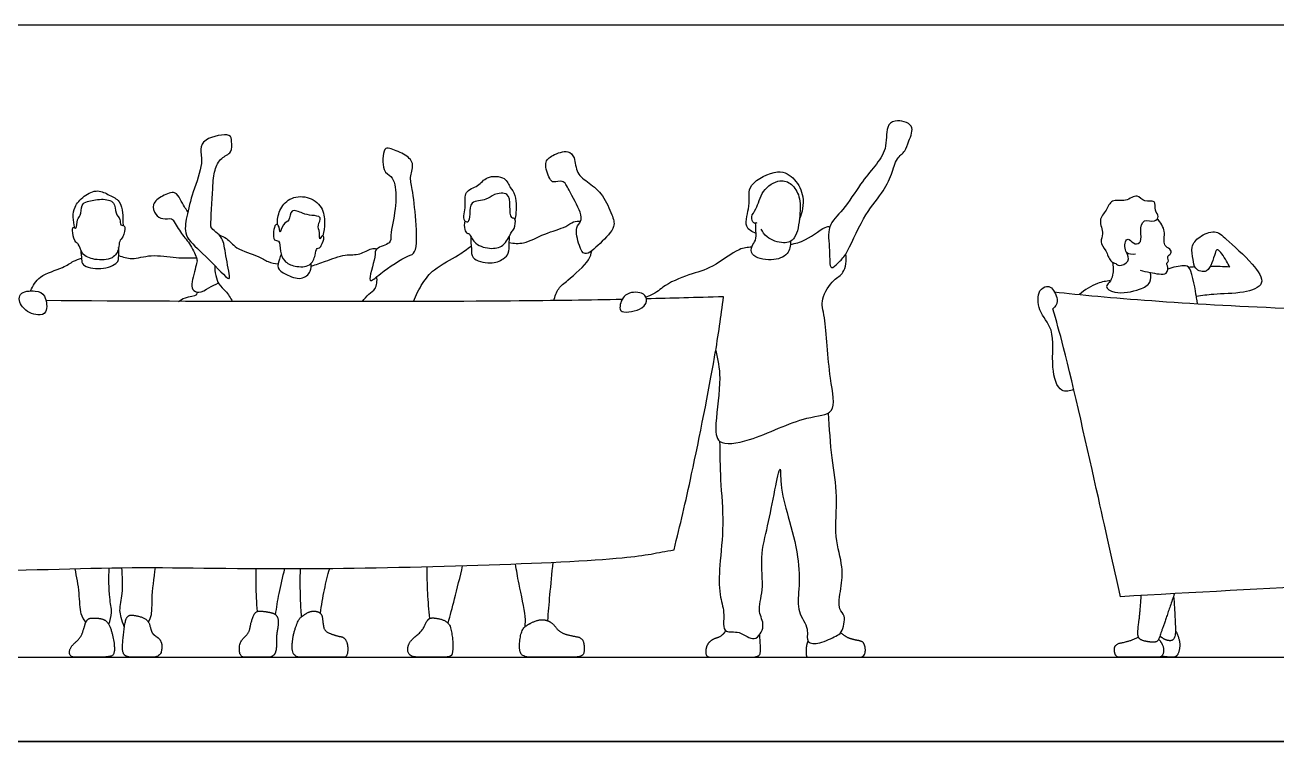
# Model space of a CAD drawing. Header units: millimetres. Extents: x 170.6 to 202.6, y 0.8 to 11.7.
# Drawn here: x 173.017 to 177.546, y 8.754 to 11.397 of the extents above; entities that cross this region are included whole.
import ezdxf

# ---------------------------------------------------------------- set-up
doc = ezdxf.new("R2010")
doc.units = ezdxf.units.MM
for name, color, linetype, true_color in [('AG-DIAGRAM', 7, 'Continuous', 0xfecc66), ('AG-PEOPLE', 7, 'Continuous', 0x66ccff), ('X-VPRT', 6, 'Continuous', 0xff00ff)]:
    doc.layers.add(name, color=color, linetype=linetype, true_color=true_color)

msp = doc.modelspace()

# ---------------------------------------------------------------- linework, layer by layer
at = {"layer": 'AG-DIAGRAM'}
msp.add_lwpolyline([(170.8846, 9.1106), (181.5413, 9.1106)], dxfattribs=at)
at = {"layer": 'AG-PEOPLE'}
for points, knots in [([(175.986, 10.5687), (175.9764, 10.5533), (175.9616, 10.5409), (175.9252, 10.5025), (175.9304, 10.5889), (175.9145, 10.6709), (175.9797, 10.7283), (176.0379, 10.822), (176.0905, 10.8856), (176.1371, 10.9454), (176.1295, 11.0283), (176.1615, 11.0575), (176.2414, 11.0399), (176.2123, 10.9764), (176.2032, 10.9402), (176.1671, 10.9145), (176.1526, 10.8543), (176.1171, 10.784), (176.0452, 10.7039), (176.0034, 10.5967), (175.986, 10.5687)], [0, 0, 0, 0, 0.370652, 0.675841, 1.120704, 1.645788, 2.150453, 2.74966, 3.268752, 3.75524, 4.251543, 4.592443, 5.032664, 5.449695, 5.80287, 6.160118, 6.597267, 7.094481, 7.698969, 8.377371, 8.377371, 8.377371, 8.377371]), ([(173.7314, 10.6192), (173.7378, 10.6038), (173.7417, 10.5569), (173.7639, 10.4696), (173.7352, 10.4921), (173.6599, 10.5745), (173.5888, 10.6307), (173.6012, 10.7072), (173.6225, 10.7929), (173.6623, 10.8931), (173.6488, 10.9468), (173.6627, 10.9885), (173.7627, 11.0096), (173.7632, 10.9746), (173.7676, 10.9329), (173.7227, 10.9183), (173.7002, 10.8688), (173.6953, 10.8106), (173.6875, 10.6737), (173.69, 10.6616), (173.7148, 10.6426), (173.7271, 10.6294), (173.7314, 10.6192)], [0, 0, 0, 0, 0.471416, 0.952285, 1.176937, 1.791408, 2.32464, 2.787779, 3.335068, 3.919999, 4.326541, 4.679015, 5.20023, 5.479179, 5.824019, 6.183674, 6.577313, 7.04484, 7.696793, 7.891253, 8.191362, 8.503992, 8.503992, 8.503992, 8.503992]), ([(174.2649, 10.4743), (174.26, 10.483), (174.288, 10.5602), (174.2792, 10.5913), (174.3433, 10.6049), (174.3366, 10.6405), (174.3604, 10.7317), (174.3579, 10.8164), (174.3432, 10.8518), (174.306, 10.8661), (174.3118, 10.9535), (174.3379, 10.9511), (174.3878, 10.9323), (174.4279, 10.8989), (174.4067, 10.8493), (174.4194, 10.7997), (174.4317, 10.6948), (174.4364, 10.5705), (174.3985, 10.5635), (174.3084, 10.506), (174.2684, 10.4679), (174.2649, 10.4743)], [0, 0, 0, 0, 0.522462, 0.839566, 1.238564, 1.541844, 2.09672, 2.625618, 2.953227, 3.287609, 3.770759, 4.008663, 4.427624, 4.812504, 5.194057, 5.591371, 6.196463, 6.797921, 7.107218, 7.71989, 8.101244, 8.101244, 8.101244, 8.101244]), ([(175.0265, 10.6875), (175.0231, 10.6798), (175.0048, 10.6648), (175.0198, 10.6011), (175.0403, 10.554), (175.0993, 10.6089), (175.1562, 10.665), (175.1396, 10.712), (175.1097, 10.7829), (175.0591, 10.8258), (175.0085, 10.8574), (175.0081, 10.917), (174.9817, 10.9476), (174.9239, 10.9274), (174.8906, 10.8999), (174.9129, 10.8411), (174.9277, 10.8245), (174.9654, 10.8396), (174.985, 10.797), (175.0277, 10.723), (175.0301, 10.6957), (175.0265, 10.6875)], [0, 0, 0, 0, 0.297636, 0.752095, 1.093908, 1.553887, 2.056303, 2.428708, 2.923411, 3.388786, 3.811093, 4.230498, 4.552946, 4.976163, 5.32844, 5.753061, 6.003489, 6.315758, 6.67729, 7.212326, 7.535019, 7.535019, 7.535019, 7.535019]), ([(174.6083, 10.6884), (174.6049, 10.6787), (174.6054, 10.6584), (174.6144, 10.6407), (174.6231, 10.6437), (174.6301, 10.6312), (174.6425, 10.601), (174.7054, 10.584), (174.7541, 10.5977), (174.7754, 10.6498), (174.7878, 10.6575), (174.7946, 10.6998), (174.771, 10.6957), (174.7714, 10.7433), (174.7699, 10.793), (174.71, 10.7874), (174.6886, 10.7613), (174.624, 10.7627), (174.6271, 10.7152), (174.6222, 10.6791), (174.6041, 10.6882), (174.6036, 10.716), (174.6123, 10.7434), (174.6025, 10.7989), (174.6593, 10.812), (174.6838, 10.8529), (174.7566, 10.8505), (174.7701, 10.8063), (174.796, 10.7858), (174.7931, 10.7029), (174.7896, 10.6977), (174.7886, 10.6946)], [0, 0, 0, 0, 0.315301, 0.544965, 0.726204, 0.726204, 1.100557, 1.53947, 1.933049, 2.334318, 2.565299, 2.893194, 3.095775, 3.463526, 3.835504, 4.217512, 4.554098, 4.959884, 5.321706, 5.632482, 5.821476, 6.106345, 6.423082, 6.810537, 7.202382, 7.586887, 8.024835, 8.379764, 8.709705, 9.204954, 9.382317, 9.382317, 9.382317, 9.382317]), ([(175.6614, 10.643), (175.6482, 10.6487), (175.6127, 10.6645), (175.6406, 10.7423), (175.6348, 10.7841), (175.6382, 10.8244), (175.7414, 10.8835), (175.8049, 10.8412), (175.8386, 10.7761), (175.8291, 10.7184), (175.8179, 10.6933)], [0, 0, 0, 0, 0.372131, 0.854595, 1.226814, 1.56313, 2.143126, 2.60768, 3.080472, 3.596049, 3.596049, 3.596049, 3.596049]), ([(175.6638, 10.6812), (175.6604, 10.6807), (175.6515, 10.6785), (175.6401, 10.7065), (175.6667, 10.7313), (175.679, 10.8007), (175.7461, 10.8423), (175.7926, 10.824), (175.8228, 10.7751), (175.8207, 10.7081), (175.809, 10.6223), (175.7615, 10.6019), (175.6978, 10.6263), (175.6855, 10.6482), (175.6802, 10.6589)], [0, 0, 0, 0, 0.180866, 0.449335, 0.775547, 1.245516, 1.721476, 2.095556, 2.505523, 2.978359, 3.48965, 3.861417, 4.311509, 4.651324, 4.651324, 4.651324, 4.651324]), ([(173.1972, 10.6629), (173.193, 10.6756), (173.1895, 10.7026), (173.1934, 10.7406), (173.228, 10.7807), (173.2798, 10.8048), (173.3209, 10.7811), (173.3619, 10.7628), (173.3711, 10.718), (173.3697, 10.6891), (173.3709, 10.6773), (173.3714, 10.6717)], [0, 0, 0, 0, 0.358937, 0.702183, 1.109231, 1.520379, 1.899059, 2.269738, 2.638871, 2.944802, 3.177476, 3.177476, 3.177476, 3.177476]), ([(173.6055, 10.7218), (173.6012, 10.7277), (173.5928, 10.7399), (173.5782, 10.766), (173.5604, 10.7995), (173.5126, 10.7799), (173.4733, 10.7516), (173.4868, 10.7093), (173.5128, 10.6928), (173.5465, 10.6992), (173.5508, 10.6929), (173.553, 10.6909), (173.5622, 10.6747), (173.5816, 10.6416), (173.6163, 10.6036), (173.6401, 10.5511), (173.6383, 10.5355), (173.6185, 10.469), (173.6192, 10.4398), (173.647, 10.4237), (173.6823, 10.4488), (173.7047, 10.4584), (173.7159, 10.4646)], [-2.79002, -2.79002, -2.79002, -2.79002, -2.525584, -2.210153, -1.894686, -1.514361, -1.133524, -0.792494, -0.4831, -0.16795, 0, 0, 0, 0.425195, 0.845167, 1.257539, 1.490092, 1.957474, 2.258982, 2.53692, 2.896219, 3.248296, 3.248296, 3.248296, 3.248296]), ([(173.2009, 10.6626), (173.1983, 10.6613), (173.187, 10.6712), (173.1887, 10.6426), (173.1969, 10.6093), (173.2126, 10.6075), (173.22, 10.564), (173.2686, 10.5459), (173.3352, 10.5459), (173.3575, 10.5869), (173.356, 10.616), (173.3723, 10.6286), (173.3812, 10.6671), (173.3714, 10.6724), (173.3598, 10.6725), (173.3628, 10.6968), (173.3405, 10.7152), (173.3452, 10.7608), (173.2911, 10.7702), (173.2435, 10.7598), (173.2182, 10.7487), (173.2202, 10.7053), (173.2021, 10.6975), (173.2054, 10.6648), (173.2009, 10.6626)], [0, 0, 0, 0, 0.181375, 0.435844, 0.770421, 0.964649, 1.30785, 1.708156, 2.155694, 2.517341, 2.808315, 3.06442, 3.402189, 3.567194, 3.731759, 3.981085, 4.278319, 4.622411, 5.007149, 5.411213, 5.687758, 6.030747, 6.276119, 6.590351, 6.590351, 6.590351, 6.590351]), ([(173.9303, 10.6746), (173.929, 10.692), (173.9342, 10.7283), (173.9712, 10.7737), (174.0388, 10.7816), (174.0953, 10.7414), (174.1022, 10.6813), (174.098, 10.65), (174.0935, 10.6349)], [0, 0, 0, 0, 0.411056, 0.828262, 1.276216, 1.725787, 2.152555, 2.541862, 2.541862, 2.541862, 2.541862]), ([(177.0336, 10.5678), (177.0229, 10.5668), (176.9938, 10.5651), (176.9942, 10.6192), (177.0125, 10.6252), (177.0307, 10.5994), (177.0592, 10.6129), (177.0497, 10.6513), (177.0603, 10.6995), (177.1038, 10.6803), (177.1217, 10.7058), (177.1019, 10.7246), (177.1099, 10.7678), (177.0638, 10.7517), (177.0413, 10.7906), (176.999, 10.7542), (176.9456, 10.7706), (176.9304, 10.7244), (176.8967, 10.6929), (176.9226, 10.6419), (176.9019, 10.6124), (176.9298, 10.5818), (176.9398, 10.5412), (176.9639, 10.5357), (176.9743, 10.5223), (177.0161, 10.5398), (177.0068, 10.5653), (177.0021, 10.5747)], [0, 0, 0, 0, 0.316141, 0.676908, 0.873322, 1.161368, 1.415445, 1.759375, 2.103974, 2.437199, 2.691946, 2.967617, 3.276996, 3.598633, 3.918219, 4.289964, 4.671453, 5.024299, 5.38634, 5.775553, 6.077463, 6.4165, 6.769415, 7.024319, 7.237051, 7.562847, 7.876549, 7.876549, 7.876549, 7.876549]), ([(173.9332, 10.6149), (173.9294, 10.6183), (173.9144, 10.616), (173.9151, 10.6499), (173.9202, 10.6767), (173.9367, 10.6755), (173.9379, 10.6303), (173.9483, 10.6823), (173.9763, 10.6856), (173.9745, 10.7369), (174.0236, 10.7139), (174.0505, 10.7078), (174.0953, 10.7059), (174.0717, 10.6713), (174.0844, 10.6501), (174.0808, 10.6125), (174.09, 10.6391), (174.103, 10.6291), (174.0879, 10.5992), (174.0829, 10.59), (174.07, 10.591), (174.067, 10.5624), (174.0508, 10.5219), (173.9919, 10.521), (173.9524, 10.5411), (173.9388, 10.5766), (173.9391, 10.6095), (173.9332, 10.6149)], [0, 0, 0, 0, 0.217133, 0.524193, 0.811975, 0.986934, 1.270173, 1.578047, 1.868244, 2.197373, 2.550587, 2.886139, 3.201472, 3.49835, 3.799821, 4.068126, 4.278529, 4.439683, 4.760604, 4.942484, 5.10839, 5.392545, 5.751366, 6.162588, 6.530834, 6.880398, 7.223008, 7.223008, 7.223008, 7.223008]), ([(177.0506, 10.5098), (177.0628, 10.5065), (177.0841, 10.5041), (177.1536, 10.4868), (177.1509, 10.5262), (177.1453, 10.535), (177.1559, 10.5444), (177.1492, 10.5533), (177.1515, 10.5631), (177.1595, 10.5658), (177.1679, 10.5806), (177.1486, 10.5928), (177.1381, 10.6008), (177.1367, 10.6257), (177.1431, 10.6514), (177.1254, 10.6836), (177.1128, 10.6952)], [0, 0, 0, 0, 0.343278, 0.765586, 1.049794, 1.223484, 1.405514, 1.577125, 1.738393, 1.896458, 2.096505, 2.343059, 2.54527, 2.807199, 3.094996, 3.493929, 3.493929, 3.493929, 3.493929]), ([(174.7683, 10.6098), (174.7855, 10.6072), (174.8231, 10.603), (174.8943, 10.6443), (174.9725, 10.6639), (174.9992, 10.6873), (175.0181, 10.6879), (175.0265, 10.6875)], [0, 0, 0, 0, 0.40979, 0.92481, 1.434923, 1.761132, 2.046065, 2.046065, 2.046065, 2.046065]), ([(175.7862, 10.6148), (175.7862, 10.5996), (175.7804, 10.5637), (175.7183, 10.5403), (175.6398, 10.5587), (175.6442, 10.5992), (175.6627, 10.6167), (175.6609, 10.653), (175.6605, 10.6712), (175.6593, 10.6806)], [0, 0, 0, 0, 0.383495, 0.829823, 1.306242, 1.613606, 1.893378, 2.223593, 2.52637, 2.52637, 2.52637, 2.52637]), ([(175.7856, 10.6033), (175.8043, 10.6077), (175.8375, 10.6127), (175.9157, 10.6734), (175.9244, 10.6671), (175.9279, 10.6666)], [0, 0, 0, 0, 0.430015, 0.968108, 1.153122, 1.153122, 1.153122, 1.153122]), ([(177.3755, 10.5212), (177.3721, 10.528), (177.3606, 10.5485), (177.3315, 10.5942), (177.3196, 10.5693), (177.3018, 10.4919), (177.2447, 10.5138), (177.2441, 10.5495), (177.2327, 10.5958), (177.2632, 10.6335), (177.3237, 10.659), (177.3645, 10.6195), (177.4566, 10.5397), (177.5121, 10.4569), (177.4209, 10.4243), (177.3179, 10.4255), (177.2752, 10.4179), (177.2546, 10.4148)], [0.163572, 0.163572, 0.163572, 0.163572, 0.368939, 0.768249, 0.991142, 1.457299, 1.808254, 2.130838, 2.502565, 2.877513, 3.297693, 3.693159, 4.328362, 4.813147, 5.285801, 5.866105, 6.303214, 6.303214, 6.303214, 6.303214]), ([(173.7188, 10.6376), (173.728, 10.6342), (173.7486, 10.6272), (173.7794, 10.5845), (173.861, 10.5635), (173.8937, 10.539), (173.9202, 10.5346), (173.9325, 10.5335)], [0, 0, 0, 0, 0.307613, 0.710684, 1.226087, 1.590333, 1.935757, 1.935757, 1.935757, 1.935757]), ([(174.629, 10.6327), (174.6282, 10.6175), (174.6327, 10.5878), (174.6297, 10.5497), (174.701, 10.5294), (174.747, 10.5483), (174.7688, 10.5707), (174.7674, 10.6055), (174.7694, 10.6248), (174.7697, 10.6348)], [0, 0, 0, 0, 0.383491, 0.702937, 1.156541, 1.556721, 1.856726, 2.180672, 2.491753, 2.491753, 2.491753, 2.491753]), ([(173.2186, 10.5829), (173.218, 10.5719), (173.222, 10.5503), (173.2217, 10.524), (173.2921, 10.5084), (173.3519, 10.5329), (173.3554, 10.5527), (173.3554, 10.5711), (173.3554, 10.585), (173.3552, 10.592)], [0, 0, 0, 0, 0.326109, 0.584919, 1.042386, 1.487908, 1.718274, 1.9592, 2.220006, 2.220006, 2.220006, 2.220006]), ([(173.3554, 10.5637), (173.3705, 10.5577), (173.4041, 10.5458), (173.4737, 10.57), (173.5636, 10.553), (173.6124, 10.5545), (173.6369, 10.5547)], [0, 0, 0, 0, 0.39665, 0.874069, 1.414087, 1.901048, 1.901048, 1.901048, 1.901048]), ([(173.9429, 10.5699), (173.9407, 10.5633), (173.9382, 10.5504), (173.9245, 10.5152), (173.9612, 10.4948), (174.0151, 10.4704), (174.0535, 10.5042), (174.0527, 10.5254), (174.0512, 10.5347)], [0, 0, 0, 0, 0.259201, 0.575315, 0.918072, 1.345439, 1.71235, 2.015501, 2.015501, 2.015501, 2.015501]), ([(174.0522, 10.5245), (174.0692, 10.5309), (174.1028, 10.5416), (174.1747, 10.5701), (174.2265, 10.5624), (174.2688, 10.5915), (174.2833, 10.5885), (174.2899, 10.5878)], [0, 0, 0, 0, 0.418278, 0.910053, 1.32119, 1.707387, 1.959911, 1.959911, 1.959911, 1.959911]), ([(174.4223, 10.3969), (174.4303, 10.4198), (174.4543, 10.4639), (174.493, 10.5163), (174.5863, 10.5633), (174.6153, 10.5865), (174.6305, 10.5977)], [0, 0, 0, 0, 0.483963, 0.945703, 1.51545, 1.943851, 1.943851, 1.943851, 1.943851]), ([(174.9303, 10.4003), (174.933, 10.4155), (174.9457, 10.448), (174.9801, 10.4719), (175.0622, 10.5451), (175.0642, 10.5694), (175.0669, 10.5806)], [0, 0, 0, 0, 0.386361, 0.768834, 1.349962, 1.683304, 1.683304, 1.683304, 1.683304]), ([(175.6456, 10.5941), (175.6303, 10.5923), (175.5973, 10.5916), (175.5035, 10.5157), (175.4215, 10.4974), (175.3237, 10.4559), (175.3002, 10.4259), (175.2627, 10.4129)], [0, 0, 0, 0, 0.386343, 0.989672, 1.531972, 2.110918, 2.481269, 2.481269, 2.481269, 2.481269]), ([(175.5154, 10.22), (175.523, 10.187), (175.5383, 10.1218), (175.5126, 9.9627), (175.5169, 9.8728), (175.6506, 9.8912), (175.832, 9.9854), (175.9588, 9.9839), (175.9227, 10.126), (175.9148, 10.3364), (175.8908, 10.4037), (175.9402, 10.4786), (175.9824, 10.4961), (175.9897, 10.5468), (175.986, 10.5687)], [0, 0, 0, 0, 0.572114, 1.2974, 1.761115, 2.349287, 3.192031, 3.740381, 4.355806, 5.195212, 5.667835, 6.169001, 6.545357, 7.008037, 7.008037, 7.008037, 7.008037]), ([(173.0367, 10.4353), (173.0451, 10.454), (173.0651, 10.4937), (173.1538, 10.5159), (173.1892, 10.5435), (173.2108, 10.5504), (173.2208, 10.5535)], [0, 0, 0, 0, 0.44504, 0.974478, 1.355069, 1.673184, 1.673184, 1.673184, 1.673184]), ([(173.7036, 10.5264), (173.7019, 10.5041), (173.713, 10.4571), (173.7437, 10.437), (173.7598, 10.4101), (173.7671, 10.397)], [0, 0, 0, 0, 0.464855, 0.804037, 1.184966, 1.184966, 1.184966, 1.184966]), ([(176.9503, 10.5402), (176.9544, 10.525), (176.954, 10.4931), (176.9421, 10.4657), (176.9204, 10.4499), (176.9631, 10.4207), (177.049, 10.4372), (177.0914, 10.4621), (177.0905, 10.4908), (177.0878, 10.5023)], [0, 0, 0, 0, 0.382355, 0.687336, 0.922685, 1.259226, 1.787027, 2.160665, 2.491464, 2.491464, 2.491464, 2.491464]), ([(177.2583, 10.3892), (177.256, 10.4054), (177.2549, 10.4125), (177.2371, 10.5243), (177.2105, 10.5271), (177.1693, 10.5226), (177.1508, 10.5135)], [0, 0, 0, 0, 0.210235, 0.77784, 1.051914, 1.439321, 1.439321, 1.439321, 1.439321]), ([(174.2374, 10.3966), (174.2443, 10.4061), (174.2583, 10.4256), (174.2878, 10.4398), (174.2914, 10.4722), (174.2889, 10.4863)], [0, 0, 0, 0, 0.336482, 0.649322, 1.021709, 1.021709, 1.021709, 1.021709]), ([(176.9436, 10.4718), (176.9275, 10.4706), (176.8951, 10.4656), (176.8499, 10.4394), (176.8312, 10.4221)], [0, 0, 0, 0, 0.3870739, 0.8737156, 0.8737156, 0.8737156, 0.8737156]), ([(173.0867, 10.4158), (173.0798, 10.4284), (173.0559, 10.4385), (172.9868, 10.4327), (173.0011, 10.3692), (173.0602, 10.3433), (173.0999, 10.3535), (173.0952, 10.4005), (173.0867, 10.4158)], [0, 0, 0, 0, 0.351441, 0.770388, 1.153694, 1.600329, 1.915405, 2.340248, 2.340248, 2.340248, 2.340248]), ([(173.5717, 10.3976), (173.5797, 10.4025), (173.5927, 10.4127), (173.6422, 10.4186), (173.6393, 10.4281), (173.6395, 10.4307)], [0, 0, 0, 0, 0.3013286, 0.6734908, 0.833463, 0.833463, 0.833463, 0.833463]), ([(175.169, 10.3747), (175.1691, 10.3877), (175.181, 10.4316), (175.2496, 10.4329), (175.2698, 10.4072), (175.2565, 10.3658), (175.1742, 10.3531), (175.169, 10.3677), (175.169, 10.3747)], [0, 0, 0, 0, 0.387262, 0.800354, 1.096216, 1.440339, 1.900478, 2.112704, 2.112704, 2.112704, 2.112704]), ([(176.8108, 10.0784), (176.797, 10.0743), (176.7567, 10.0625), (176.7253, 10.164), (176.7461, 10.2975), (176.6794, 10.3576), (176.6791, 10.4388), (176.712, 10.4535), (176.7328, 10.4502), (176.7605, 10.3965), (176.7427, 10.3779), (176.7352, 10.37)], [0, 0, 0, 0, 0.366355, 0.891004, 1.535588, 2.045071, 2.507976, 2.805598, 3.04434, 3.44597, 3.763972, 3.763972, 3.763972, 3.763972]), ([(175.1768, 10.4046), (175.0636, 10.4021), (174.6222, 10.3949), (173.6702, 10.3961), (173.0925, 10.4002)], [0.821786, 0.821786, 0.821786, 0.821786, 1.575235, 3.489397, 3.489397, 3.489397, 3.489397]), ([(175.3645, 9.4992), (175.387, 9.5903), (175.4286, 9.7645), (175.5149, 10.1984), (175.5341, 10.3409), (175.5439, 10.4139)], [0, 0, 0, 0, 0.952386, 2.12907, 2.972589, 2.972589, 2.972589, 2.972589]), ([(176.9794, 9.3294), (176.9533, 9.4491), (176.9034, 9.6716), (176.7883, 10.1855), (176.7475, 10.3286), (176.7352, 10.37)], [0, 0, 0, 0, 1.067725, 2.381152, 2.920471, 2.920471, 2.920471, 2.920471]), ([(175.5295, 9.8922), (175.5302, 9.8457), (175.5308, 9.7527), (175.547, 9.5922), (175.5286, 9.4474), (175.5262, 9.3397), (175.5481, 9.2761), (175.5419, 9.2324), (175.5494, 9.1956), (175.6036, 9.2107), (175.6565, 9.1571), (175.6991, 9.2275), (175.6628, 9.2762), (175.6921, 9.357), (175.6739, 9.4732), (175.7053, 9.5878), (175.7263, 9.7015), (175.752, 9.8235), (175.7479, 9.7224), (175.7786, 9.6191), (175.8168, 9.4764), (175.819, 9.3603), (175.8071, 9.2747), (175.8557, 9.2177), (175.8386, 9.16), (175.8952, 9.1584), (175.9496, 9.1878), (175.973, 9.1976), (175.9888, 9.2648), (175.9554, 9.2822), (175.9694, 9.3641), (175.9781, 9.439), (175.9418, 9.5488), (175.9597, 9.6937), (175.9332, 9.8308), (175.9269, 9.9396), (175.9235, 9.9939)], [0, 0, 0, 0, 0.670152, 1.390982, 2.082389, 2.667258, 3.123171, 3.499389, 3.794323, 4.180631, 4.616446, 5.038438, 5.454713, 5.959255, 6.572256, 7.186078, 7.840506, 8.336924, 8.754003, 9.378518, 10.069459, 10.684068, 11.196851, 11.668641, 12.045709, 12.412011, 12.861966, 13.147587, 13.579711, 13.889455, 14.377102, 14.880118, 15.478398, 16.160353, 16.833203, 17.55805, 17.55805, 17.55805, 17.55805]), ([(171.9178, 9.4689), (172.009, 9.4688), (172.1982, 9.4715), (172.7508, 9.41), (173.3944, 9.4438), (173.9726, 9.4209), (175.1811, 9.4557), (175.3022, 9.4886), (175.3645, 9.4992)], [0, 0, 0, 0, 0.938632, 2.268409, 3.690137, 5.141328, 7.071619, 7.853008, 7.853008, 7.853008, 7.853008]), ([(173.2367, 9.2377), (173.23, 9.247), (173.2144, 9.2672), (173.2148, 9.3461), (173.2034, 9.4017), (173.1977, 9.431)], [0, 0, 0, 0, 0.332945, 0.825228, 1.362226, 1.362226, 1.362226, 1.362226]), ([(173.3191, 9.2306), (173.3244, 9.2438), (173.3335, 9.2738), (173.3196, 9.3284), (173.3195, 9.3983), (173.321, 9.4338)], [0, 0, 0, 0, 0.371596, 0.793497, 1.379736, 1.379736, 1.379736, 1.379736]), ([(173.3758, 9.2185), (173.3661, 9.2477), (173.3545, 9.2813), (173.3719, 9.3421), (173.3693, 9.4036), (173.3664, 9.4346)], [0, 0, 0, 0, 0.397431, 0.842719, 1.390999, 1.390999, 1.390999, 1.390999]), ([(173.4629, 9.2384), (173.4675, 9.247), (173.4773, 9.2667), (173.474, 9.3244), (173.483, 9.3973), (173.4885, 9.4351)], [0, 0, 0, 0, 0.307759, 0.731214, 1.338119, 1.338119, 1.338119, 1.338119]), ([(173.8573, 9.2763), (173.8547, 9.3079), (173.8519, 9.3712), (173.8525, 9.4114), (173.853, 9.4315)], [0, 0, 0, 0, 0.5530561, 0.993841, 0.993841, 0.993841, 0.993841]), ([(173.9231, 9.2648), (173.9265, 9.2903), (173.9348, 9.3412), (173.9488, 9.4014), (173.957, 9.4312)], [0, 0, 0, 0, 0.498814, 1.045224, 1.045224, 1.045224, 1.045224]), ([(174.0172, 9.2575), (174.0154, 9.2796), (174.0125, 9.3238), (174.0118, 9.3955), (174.0129, 9.4313)], [0, 0, 0, 0, 0.4627, 1.05113, 1.05113, 1.05113, 1.05113]), ([(174.0851, 9.2697), (174.089, 9.2983), (174.0989, 9.3553), (174.1115, 9.4066), (174.1187, 9.4321)], [0, 0, 0, 0, 0.528188, 1.033562, 1.033562, 1.033562, 1.033562]), ([(174.4808, 9.2513), (174.4776, 9.2817), (174.4727, 9.3427), (174.4711, 9.4065), (174.4712, 9.4383)], [0, 0, 0, 0, 0.543592, 1.098399, 1.098399, 1.098399, 1.098399]), ([(174.547, 9.2335), (174.5552, 9.2628), (174.571, 9.3215), (174.5906, 9.4016), (174.5998, 9.4418)], [0, 0, 0, 0, 0.542115, 1.173232, 1.173232, 1.173232, 1.173232]), ([(174.8255, 9.2215), (174.8264, 9.2337), (174.8305, 9.2577), (174.8017, 9.3797), (174.7951, 9.4241), (174.7908, 9.4483)], [0, 0, 0, 0, 0.342618, 0.963641, 1.451528, 1.451528, 1.451528, 1.451528]), ([(174.9078, 9.2425), (174.9102, 9.2738), (174.9154, 9.3361), (174.9231, 9.4149), (174.9273, 9.4542)], [0, 0, 0, 0, 0.549865, 1.168146, 1.168146, 1.168146, 1.168146]), ([(181.1785, 9.4086), (181.0394, 9.4169), (180.7515, 9.4262), (180.1741, 9.4027), (179.419, 9.3042), (178.8434, 9.4042), (178.1471, 9.4084), (177.746, 9.3671), (177.2373, 9.3458), (176.9794, 9.3294)], [0, 0, 0, 0, 1.161057, 2.530707, 4.090199, 5.488994, 6.953126, 8.118112, 9.669045, 9.669045, 9.669045, 9.669045])]:
    msp.add_open_spline(points, degree=3, knots=knots, dxfattribs=at)
for points, degree in [([(177.2488, 10.522), (177.2415, 10.5216), (177.2342, 10.5211), (177.227, 10.5205)], 3), ([(177.3755, 10.5212), (177.3519, 10.5229), (177.3287, 10.5237), (177.3045, 10.5237)], 3), ([(176.7403, 10.4322), (176.9233, 10.4104), (177.2205, 10.3881), (177.5724, 10.3731)], 3), ([(175.5439, 10.4139), (175.4424, 10.4113), (175.3548, 10.4088), (175.2646, 10.4066)], 3), ([(177.1752, 9.3417), (177.1499, 9.267), (177.1222, 9.187), (177.1139, 9.1663), (177.0897, 9.1645), (177.0448, 9.1742), (177.0417, 9.205), (177.0496, 9.2591), (177.055, 9.3342)], 2), ([(177.1719, 9.3318), (177.1807, 9.2169), (177.1754, 9.1702), (177.1407, 9.1711), (177.1223, 9.1878)], 2), ([(173.2892, 9.2506), (173.2622, 9.2544), (173.2392, 9.2482), (173.2289, 9.2125), (173.2183, 9.1813), (173.1774, 9.1462), (173.1774, 9.1106), (173.2255, 9.1106), (173.3182, 9.1106), (173.3422, 9.1212), (173.3371, 9.1806), (173.3161, 9.2468), (173.2892, 9.2506)], 2), ([(173.4304, 9.2583), (173.3985, 9.2671), (173.3803, 9.2516), (173.3721, 9.1919), (173.3673, 9.1322), (173.381, 9.1106), (173.4377, 9.1106), (173.5036, 9.1106), (173.5139, 9.1466), (173.5063, 9.1761), (173.4816, 9.1916), (173.4727, 9.2056), (173.4624, 9.2496), (173.4304, 9.2583)], 2), ([(173.9074, 9.2718), (173.8859, 9.2768), (173.8489, 9.2789), (173.8331, 9.2335), (173.8276, 9.1985), (173.7919, 9.1669), (173.7919, 9.1106), (173.8351, 9.1106), (173.8822, 9.1106), (173.9107, 9.1106), (173.9268, 9.1323), (173.9251, 9.1872), (173.9343, 9.2332), (173.9288, 9.2668), (173.9074, 9.2718)], 2), ([(174.0715, 9.2763), (174.0524, 9.2802), (174.0205, 9.2607), (174.0051, 9.2469), (173.9831, 9.1817), (173.9831, 9.1106), (174.0445, 9.1106), (174.1602, 9.1106), (174.1818, 9.1106), (174.1856, 9.1525), (174.1733, 9.1827), (174.1437, 9.1879), (174.0998, 9.2044), (174.0943, 9.2339), (174.0905, 9.2723), (174.0715, 9.2763)], 2), ([(174.5192, 9.2488), (174.4865, 9.2564), (174.47, 9.2433), (174.4538, 9.2049), (174.4072, 9.1692), (174.3982, 9.1321), (174.4154, 9.1106), (174.4895, 9.1106), (174.5572, 9.1106), (174.5644, 9.1294), (174.5644, 9.1781), (174.552, 9.2413), (174.5192, 9.2488)], 2), ([(174.9042, 9.2438), (174.8847, 9.2502), (174.8407, 9.2327), (174.8126, 9.2121), (174.8026, 9.1438), (174.8157, 9.1106), (174.8812, 9.1106), (174.9557, 9.1106), (175.0347, 9.1106), (175.0412, 9.1397), (175.035, 9.1815), (174.9897, 9.1887), (174.9489, 9.2018), (174.9238, 9.2375), (174.9042, 9.2438)], 2), ([(175.5515, 9.2068), (175.5381, 9.1853), (175.4997, 9.175), (175.4791, 9.1483), (175.4791, 9.1106), (175.5196, 9.1106), (175.5992, 9.1106), (175.67, 9.1106), (175.6803, 9.1321), (175.6742, 9.1919)], 2), ([(175.8492, 9.17), (175.8421, 9.1526), (175.8421, 9.1106), (175.8545, 9.1106), (175.8981, 9.1106), (176.0161, 9.1106), (176.0484, 9.1106), (176.0585, 9.1305), (176.0535, 9.1604), (176.0421, 9.1692), (176.0114, 9.1748), (175.9879, 9.1832), (175.9671, 9.1992)], 2), ([(177.1787, 9.2076), (177.197, 9.1729), (177.1913, 9.1227), (177.1724, 9.1068), (177.1285, 9.1149)], 2), ([(177.1177, 9.1758), (177.1358, 9.1579), (177.1358, 9.1106), (177.091, 9.1106), (176.9894, 9.1106), (176.9643, 9.1106), (176.9559, 9.1364), (176.9625, 9.1597), (177.0131, 9.1685), (177.0449, 9.1834)], 2)]:
    msp.add_open_spline(points, degree=degree, dxfattribs=at)
at = {"layer": 'X-VPRT'}
for points in [[(170.5798, 11.3966), (170.5798, 8.8058), (181.8765, 8.8058), (181.8765, 11.3966)], [(170.5798, 8.8058), (170.5798, 6.215), (181.8765, 6.215), (181.8765, 8.8058)]]:
    msp.add_lwpolyline(points, close=True, dxfattribs=at)

doc.saveas('drawing.dxf')
